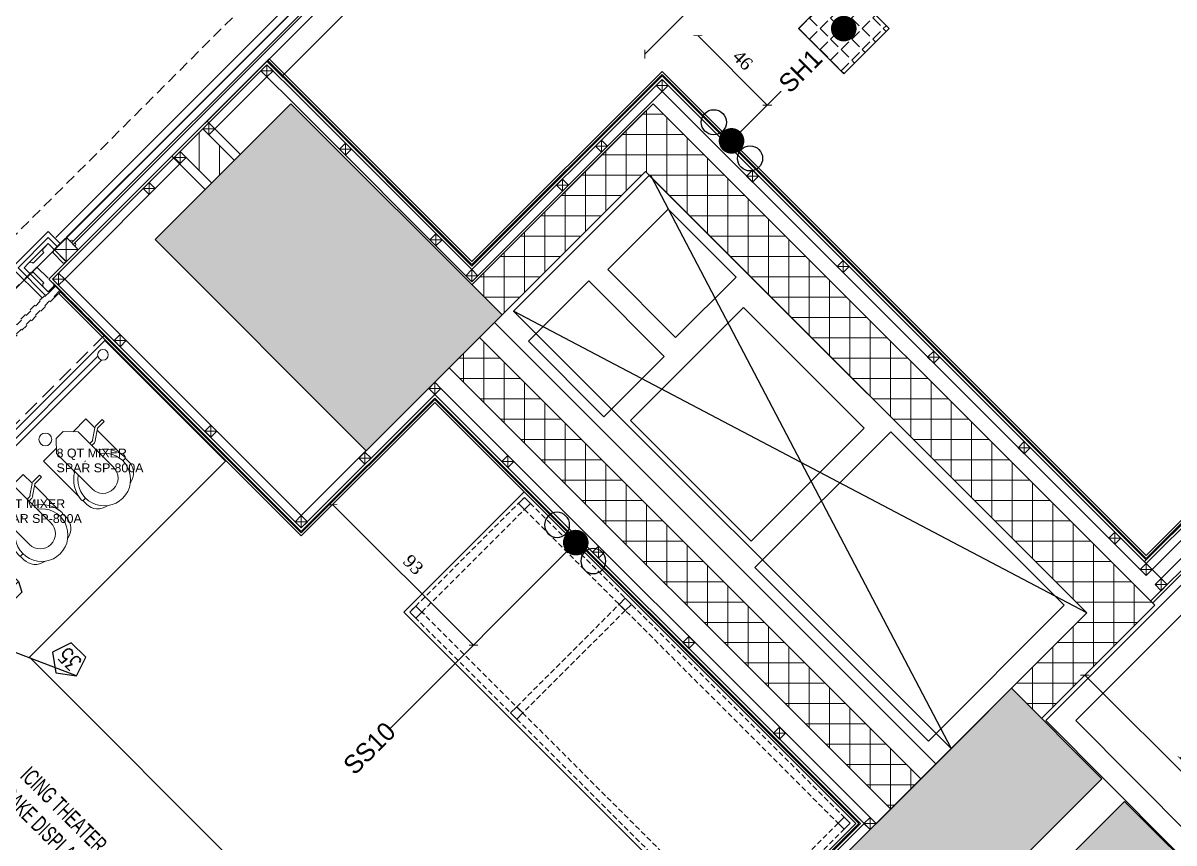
# Model space of a CAD drawing. Header units: millimetres. Extents: x 4459 to 18299, y -2909 to 3305.
# Drawn here: x 15307 to 15847, y 1847 to 2232 of the extents above; entities that cross this region are included whole.
import ezdxf
from ezdxf.xclip import XClip

# ---------------------------------------------------------------- set-up
doc = ezdxf.new("R2010")
doc.units = ezdxf.units.MM
doc.header["$LTSCALE"] = 5
doc.header["$XCLIPFRAME"] = 0
for name, pattern in [('CENTER2', [1.125, 0.75, -0.125, 0.125, -0.125]), ('Dash', [0.25, 0.125, -0.125]), ('DASHDOT', [25.4, 12.7, -6.35, 0, -6.35]), ('DASHED', [0.75, 0.5, -0.25])]:
    doc.linetypes.add(name, pattern=pattern)
doc.layers.get('Defpoints').update_dxf_attribs({"lineweight": 9})
for name, color, linetype in [('002 Çizgi', 7, 'Continuous'), ('2DSAFT', 7, 'Continuous'), ('I-Eqpm-Move-N', 2, 'Continuous'), ('I-Eqpm-Symb-N', 11, 'Continuous'), ('I-Powr-Wall-N', 2, 'Continuous'), ('I-Wall-Full-N', 5, 'Continuous'), ('I-Wall-wainscotting', 1, 'CENTER2'), ('LP-DIMENSION_INT_100', 51, 'Continuous'), ('S2000-019 Su Tes İşaretler', 5, 'Continuous'), ('SIH', 4, 'Continuous'), ('Sktürk-002 Çizgi', 7, 'Continuous'), ('SU', 152, 'Continuous'), ('wall', 4, 'Continuous')]:
    doc.layers.add(name, color=color, linetype=linetype)
for name, color, linetype, lineweight in [('141125_RT1$0$LP-AREA_POLYLINE', 7, 'Continuous', 5), ('141125_RT1$0$LP-CONCRETE', 4, 'Continuous', 15), ('141125_RT1$0$LP-CONCRETE_HATCH', 251, 'Continuous', 9), ('141125_RT1$0$LP-SHAFT', 7, 'Continuous', 9), ('141125_RT1$0$LP-WALL', 3, 'Continuous', 15), ('2DSOUTH-DUVAR', 3, 'Continuous', 0), ('2DTARAMA-DUVAR', 250, 'Continuous', 0), ('AIT - Equipment Number', 3, 'Continuous', 5), ('LP-AREA_POLYLINE', 7, 'Continuous', 5), ('LP-SHAFT', 7, 'Continuous', 9), ('LP-WALL', 3, 'Continuous', 15), ('no3_ahsap gorunus arka ince', 53, 'Continuous', 5), ('no3_ahsap kesit on', 40, 'Continuous', 20), ('no3_ahşap gorunus on kalın', 34, 'Continuous', 20), ('no3_alçıpan kesit', 210, 'Continuous', 20), ('no3_cam gorunus on', 142, 'Continuous', 18), ('no3_cam kesit arka', 141, 'Continuous', 9), ('no3_demir', 193, 'Continuous', 18), ('no3_duvar kaplama', 8, 'Continuous', 9), ('no3_duvar ytong', 101, 'Continuous', 20), ('no3_kutu profil gorunus', 8, 'Continuous', 18), ('no3_kutuprofil kesit', 74, 'Continuous', 18), ('no3_mermer gorunus on', 31, 'Continuous', 15), ('no3_paslanmaz gorunus on', 163, 'Continuous', 18), ('no3_seramik ön', 123, 'Continuous', 18), ('no3_yazı tefriş', 152, 'Continuous', 15), ('no3_ölçü tefriş', 252, 'Continuous', 0), ('Q-SPCQ', 91, 'Continuous', 9)]:
    doc.layers.add(name, color=color, linetype=linetype, lineweight=lineweight)
doc.styles.add('2.5MM', font='simplex.shx', dxfattribs={"width": 0.75, "height": 2.5})
doc.styles.add('ROMANSTW', font='georgia.ttf')
doc.styles.add('Simplex', font='SIMPLEX.shx', dxfattribs={"width": 0.8, "height": 2.5})
doc.styles.get("Standard").update_dxf_attribs({"font": 'arial.ttf'})
doc.styles.add('TAKSİM', font='GOTHIC.TTF', dxfattribs={"height": 20})
doc.dimstyles.new('M2', dxfattribs={"dimtxt": 6, "dimasz": 3, "dimexe": 1, "dimexo": 4, "dimgap": 3, "dimtad": 1, "dimdec": 0, "dimzin": 12, "dimdsep": 46, "dimtxsty": 'ROMANSTW', "dimblk": 'ARCHTICK', "dimcen": 0.09, "dimse1": 1, "dimse2": 1, "dimclrd": 251, "dimclre": 251, "dimclrt": 1, "dimadec": 0, "dimazin": 0, "dimtfac": 1, "dimtdec": 0, "dimtix": 1, "dimtmove": 0, "dimatfit": 3, "dimldrblk": 'ARCHTICK', "dimfxl": 1, "dimtolj": 1, "dimtzin": 0, "dimarcsym": 0})

# ---------------------------------------------------------------- blocks, each defined once
blk = doc.blocks.new('mgdlkgm')
at = {"layer": '141125_RT1$0$LP-CONCRETE_HATCH'}
for points in [[(61907.69, -7087.47), (62006.68, -7186.47), (61943.04, -7250.11), (61844.05, -7151.11)], [(62118.05, -7488.76), (62245.33, -7361.48), (62287.76, -7403.9), (62160.48, -7531.18)], [(62171.08, -7541.79), (62298.36, -7414.51), (62340.79, -7456.94), (62213.51, -7584.22)]]:
    blk.add_hatch(color=256, dxfattribs=at).paths.add_polyline_path(points)
at = {"layer": '141125_RT1$0$LP-CONCRETE', "elevation": 0}
blk.add_lwpolyline([(61907.69, -7087.47), (62006.68, -7186.47), (61943.04, -7250.11), (61844.05, -7151.11), (61907.69, -7087.47)], dxfattribs=at)
blk.add_lwpolyline([(62118.05, -7488.76), (62245.33, -7361.48), (62287.76, -7403.9), (62160.48, -7531.18)], close=True, dxfattribs=at)
at = {"layer": '141125_RT1$0$LP-CONCRETE'}
blk.add_lwpolyline([(62171.08, -7541.79), (62298.36, -7414.51), (62340.79, -7456.94), (62213.51, -7584.22)], close=True, dxfattribs=at)
blk = doc.blocks.new('A$C25195F0E')
at = {"layer": 'LP-AREA_POLYLINE', "elevation": 0}
blk.add_lwpolyline([(1241.29, 1481.77), (1740.61, 982.45), (1740.61, -260.52, 0.060132), (1740.61, -260.52), (1740.61, -260.52), (1740.61, -260.52), (1740.61, -260.52), (1740.61, -260.52), (1740.61, -260.52), (1740.61, -260.52), (1740.61, -260.52), (1740.61, -260.52, 0.142516), (363.91, -881.77), (-329.17, -187.72), (-378.67, -138.22)], format="xyb", close=True, dxfattribs=at)
blk = doc.blocks.new('plan3')
at = {"layer": '2DTARAMA-DUVAR', "ltscale": 0.01}
h = blk.add_hatch(dxfattribs=at)
h.set_pattern_fill('ANSI37', color=253, scale=3, angle=45)
h.set_pattern_definition([(90, (18009.3265, -2954.736), (-9.525, 2e-15), []), (180, (18009.3265, -2954.736), (-2e-15, -9.525), [])])
h.paths.add_polyline_path([(26423.62, -6491.82), (26437.76, -6505.96), (26490.79, -6452.93), (26255.68, -6217.82), (26170.83, -6302.67), (26184.97, -6316.81), (26252.15, -6249.64), (26458.97, -6456.47)])
h.paths.add_polyline_path([(26381.37, -6534.42), (26174.54, -6327.59), (26160.22, -6341.56), (26367.05, -6548.39)])
at = {"layer": '2DTARAMA-DUVAR'}
h = blk.add_hatch(dxfattribs=at)
h.set_pattern_fill('ANSI31', color=253, scale=3, angle=45)
h.set_pattern_definition([(90, (18009.3265, -2954.736), (-9.525, 2e-15), [])])
h.paths.add_polyline_path([(26059.46, -6244.34), (26044.73, -6229.61), (26034.12, -6240.21), (26048.85, -6254.94)])
at = {"color": 252, "linetype": 'DASHED', "ltscale": 3, "elevation": 0}
blk.add_lwpolyline([(25998.76, -6326.16), (25515.86, -6809.06), (25484.07, -6777.26), (25962.13, -6299.18), (25966.96, -6294.36), (25995.25, -6322.64)], dxfattribs=at)
at = {"color": 252, "linetype": 'Dash', "ltscale": 5, "elevation": 0}
for points in [[(25495.71, -6783.25), (25495.36, -6782.89), (25972.6, -6305.66), (25972.95, -6306.01)], [(25498.19, -6785.72), (25497.84, -6785.36), (25975.08, -6308.13), (25975.43, -6308.48)]]:
    blk.add_lwpolyline(points, close=True, dxfattribs=at)
at = {"layer": '141125_RT1$0$LP-AREA_POLYLINE', "elevation": 0}
blk.add_lwpolyline([(26367.05, -6548.39), (26160.22, -6341.56), (26252.15, -6249.64), (26458.97, -6456.47)], close=True, dxfattribs=at)
at = {"layer": '141125_RT1$0$LP-SHAFT', "elevation": 0}
for points in [[(26252.15, -6249.64), (26181.43, -6320.35), (26388.26, -6527.18), (26458.97, -6456.47)], [(26252.15, -6249.64), (26181.43, -6320.35), (26388.26, -6527.18), (26458.97, -6456.47)], [(26234.47, -6295.6), (26266.29, -6327.42), (26294.57, -6299.14), (26262.75, -6267.32)], [(26234.47, -6295.6), (26266.29, -6327.42), (26294.57, -6299.14), (26262.75, -6267.32)], [(26197.34, -6329.19), (26232.7, -6364.54), (26260.98, -6336.26), (26225.63, -6300.9)], [(26197.34, -6329.19), (26232.7, -6364.54), (26260.98, -6336.26), (26225.63, -6300.9)], [(26245.07, -6366.31), (26301.64, -6422.88), (26354.68, -6369.85), (26298.11, -6313.28)], [(26245.07, -6366.31), (26301.64, -6422.88), (26354.68, -6369.85), (26298.11, -6313.28)], [(26303.41, -6435.25), (26384.73, -6516.57), (26448.37, -6452.93), (26367.05, -6371.61)], [(26303.41, -6435.25), (26384.73, -6516.57), (26448.37, -6452.93), (26367.05, -6371.61)]]:
    blk.add_lwpolyline(points, close=True, dxfattribs=at)
at = {"layer": '141125_RT1$0$LP-SHAFT'}
blk.add_lwpolyline([(26252.15, -6249.64), (26181.43, -6320.35), (26388.26, -6527.18), (26458.97, -6456.47)], close=True, dxfattribs=at)
blk.add_lwpolyline([(26252.15, -6249.64), (26181.43, -6320.35), (26388.26, -6527.18), (26458.97, -6456.47)], close=True, dxfattribs=at)
at = {"layer": '141125_RT1$0$LP-WALL'}
for p, q in [((26170.83, -6302.67), (26255.68, -6217.82)), ((26255.68, -6217.82), (26490.79, -6452.93)), ((26170.83, -6302.67), (26252.15, -6221.35)), ((26184.97, -6316.81), (26252.15, -6249.64)), ((26184.97, -6316.81), (26252.15, -6249.64)), ((26252.15, -6249.64), (26458.97, -6456.47)), ((26252.15, -6249.64), (26458.97, -6456.47)), ((26160.22, -6341.56), (26367.05, -6548.39)), ((26160.22, -6341.56), (26367.05, -6548.39)), ((26490.79, -6452.93), (26437.76, -6505.96)), ((26458.97, -6456.47), (26423.62, -6491.82)), ((26458.97, -6456.47), (26423.62, -6491.82)), ((26487.26, -6456.47), (26437.76, -6505.96)), ((26352.91, -6562.53), (26367.05, -6548.39))]:
    blk.add_line(p, q, dxfattribs=at)
at = {"layer": '141125_RT1$0$LP-WALL', "elevation": 0}
for points in [[(26174.36, -6327.42), (26381.19, -6534.25)], [(26160.22, -6341.56), (26367.05, -6548.39)]]:
    blk.add_lwpolyline(points, dxfattribs=at)
at = {"layer": '2DSAFT'}
blk.add_lwpolyline([(26395.33, -6520.11), (26458.97, -6456.47), (26253.91, -6251.41), (26190.27, -6315.05)], close=True, dxfattribs=at)
for points in [[(26254.5, -6251.32), (26395.33, -6520.11)], [(26458.97, -6456.47), (26190.27, -6315.05)]]:
    blk.add_lwpolyline(points, dxfattribs=at)
at = {"layer": '2DSOUTH-DUVAR'}
for p, q in [((26170.83, -6302.67), (26252.15, -6221.35)), ((26044.73, -6229.61), (26059.46, -6244.34)), ((26048.85, -6254.94), (26034.12, -6240.21)), ((26184.97, -6316.81), (26252.15, -6249.64)), ((26252.15, -6249.64), (26458.97, -6456.47)), ((26160.22, -6341.56), (26367.05, -6548.39)), ((26458.97, -6456.47), (26423.62, -6491.82)), ((26487.26, -6456.47), (26437.76, -6505.96))]:
    blk.add_line(p, q, dxfattribs=at)
at = {"layer": 'I-Wall-Full-N', "color": 1, "ltscale": 10}
blk.add_line((25963.06, -6296.82), (25970.14, -6303.89), dxfattribs=at)
at = {"layer": 'I-Wall-wainscotting', "color": 1, "ltscale": 10}
for p, q in [((25962, -6293.64), (25972.26, -6283.39)), ((25974.38, -6285.51), (25980.76, -6291.89))]:
    blk.add_line(p, q, dxfattribs=at)
for points in [[(25977.93, -6283.4), (25972.26, -6277.73), (25955.29, -6294.7), (25969.44, -6308.85)], [(25970.74, -6307.33), (25958.11, -6294.7), (25972.26, -6280.56), (25976.51, -6284.82)], [(25970.83, -6307.41), (25970.69, -6307.28)]]:
    blk.add_lwpolyline(points, dxfattribs=at)
at = {"layer": 'LP-AREA_POLYLINE', "elevation": 0}
blk.add_lwpolyline([(26367.05, -6548.39), (26160.22, -6341.56), (26252.15, -6249.64), (26458.97, -6456.47)], close=True, dxfattribs=at)
blk.add_lwpolyline([(26367.05, -6548.39), (26160.22, -6341.56), (26252.15, -6249.64), (26458.97, -6456.47)], close=True, dxfattribs=at)
at = {"layer": 'LP-SHAFT', "elevation": 0}
for points in [[(26252.15, -6249.64), (26181.43, -6320.35), (26388.26, -6527.18), (26458.97, -6456.47)], [(26252.15, -6249.64), (26181.43, -6320.35), (26388.26, -6527.18), (26458.97, -6456.47)], [(26234.47, -6295.6), (26266.29, -6327.42), (26294.57, -6299.14), (26262.75, -6267.32)], [(26234.47, -6295.6), (26266.29, -6327.42), (26294.57, -6299.14), (26262.75, -6267.32)], [(26197.34, -6329.19), (26232.7, -6364.54), (26260.98, -6336.26), (26225.63, -6300.9)], [(26197.34, -6329.19), (26232.7, -6364.54), (26260.98, -6336.26), (26225.63, -6300.9)], [(26245.07, -6366.31), (26301.64, -6422.88), (26354.68, -6369.85), (26298.11, -6313.28)], [(26245.07, -6366.31), (26301.64, -6422.88), (26354.68, -6369.85), (26298.11, -6313.28)], [(26303.41, -6435.25), (26384.73, -6516.57), (26448.37, -6452.93), (26367.05, -6371.61)], [(26303.41, -6435.25), (26384.73, -6516.57), (26448.37, -6452.93), (26367.05, -6371.61)]]:
    blk.add_lwpolyline(points, close=True, dxfattribs=at)
at = {"layer": 'LP-SHAFT'}
blk.add_lwpolyline([(26252.15, -6249.64), (26181.43, -6320.35), (26388.26, -6527.18), (26458.97, -6456.47)], close=True, dxfattribs=at)
blk.add_lwpolyline([(26252.15, -6249.64), (26181.43, -6320.35), (26388.26, -6527.18), (26458.97, -6456.47)], close=True, dxfattribs=at)
at = {"layer": 'LP-WALL'}
for p, q in [((26170.83, -6302.67), (26252.15, -6221.35)), ((26170.83, -6302.67), (26252.15, -6221.35)), ((26184.97, -6316.81), (26252.15, -6249.64)), ((26184.97, -6316.81), (26252.15, -6249.64)), ((26252.15, -6249.64), (26458.97, -6456.47)), ((26252.15, -6249.64), (26458.97, -6456.47)), ((26160.22, -6341.56), (26367.05, -6548.39)), ((26160.22, -6341.56), (26367.05, -6548.39)), ((26458.97, -6456.47), (26423.62, -6491.82)), ((26458.97, -6456.47), (26423.62, -6491.82)), ((26487.26, -6456.47), (26437.76, -6505.96)), ((26487.26, -6456.47), (26437.76, -6505.96)), ((26352.91, -6562.53), (26367.05, -6548.39))]:
    blk.add_line(p, q, dxfattribs=at)
at = {"layer": 'no3_ahsap gorunus arka ince', "linetype": 'DASHED', "ltscale": 2, "elevation": 0}
blk.add_lwpolyline([(25142.92, -7093.21), (26762.99, -5473.13), (27270.16, -5980.3)], dxfattribs=at)
at = {"layer": 'no3_ahsap kesit on'}
blk.add_line((25986.05, -6286.57), (25980.75, -6291.88), dxfattribs=at)
for points in [[(25980.5, -6292.14, 0.217756), (25979.33, -6292.58), (25974.38, -6287.63, 0.414214), (25974.38, -6285.51), (25972.26, -6283.39), (25970.14, -6285.51, 0.414214), (25970.14, -6287.63), (25967.66, -6290.11)], [(25980.5, -6292.14, 0.217752), (25979.33, -6292.58), (25974.38, -6287.63, 0.414214), (25974.38, -6285.51), (25972.26, -6283.39), (25970.14, -6285.51, 0.414214), (25970.14, -6287.63), (25967.66, -6290.11)], [(25972.26, -6306.02), (25972.26, -6306.02), (25970.14, -6303.89, -0.414214), (25970.14, -6301.77), (25965.19, -6296.82, -0.414214), (25963.06, -6296.82), (25960.94, -6294.7), (25963.06, -6292.58, -0.414214), (25965.19, -6292.58), (25967.66, -6290.11)], [(25972.26, -6306.02), (25972.26, -6306.02), (25970.14, -6303.89, -0.414214), (25970.14, -6301.77), (25965.19, -6296.82, -0.414214), (25963.06, -6296.82), (25960.94, -6294.7), (25963.06, -6292.58, -0.414214), (25965.19, -6292.58), (25967.66, -6290.11)], [(25974.38, -6301.77, -0.414214), (25974.38, -6303.89), (25972.26, -6306.02), (25970.14, -6303.89, -0.414214), (25970.14, -6301.77), (25965.19, -6296.82, -0.414214), (25963.06, -6296.82), (25960.94, -6294.7), (25963.06, -6292.58, -0.414214), (25965.19, -6292.58), (25967.66, -6290.11)]]:
    blk.add_lwpolyline(points, format="xyb", dxfattribs=at)
for points in [[(25980.4, -6280.92), (25975.09, -6286.22), (25980.75, -6291.88), (25980.75, -6281.27)], [(25980.4, -6280.92), (25975.09, -6286.22), (25985.7, -6286.22)], [(25981.1, -6280.92), (25980.75, -6281.27), (25980.4, -6280.92)], [(25986.05, -6285.86), (25981.1, -6280.92)], [(25986.05, -6285.86), (25985.69, -6286.22), (25986.05, -6286.57)]]:
    blk.add_lwpolyline(points, dxfattribs=at)
for centre, start, end in [((25983.23, -6283.04), 45, 135), ((25983.93, -6283.75), 315, 45)]:
    blk.add_arc(centre, 1.27, start, end, dxfattribs=at)
at = {"layer": 'no3_ahşap gorunus on kalın'}
blk.add_line((25986.39, -6286.21, 0), (26187.64, -6084.95), dxfattribs=at)
at = {"layer": 'no3_ahşap gorunus on kalın', "elevation": 0}
for points in [[(25975.8, -6280.57), (26752.08, -5504.36)], [(26051.6, -6209.7), (26111.13, -6150.15)], [(25980.75, -6280.57), (26040.28, -6221.01)]]:
    blk.add_lwpolyline(points, dxfattribs=at)
at = {"layer": 'no3_alçıpan kesit'}
for p, q in [((26074.78, -6199.56), (25974.32, -6300.02)), ((26074.78, -6197.86), (26090.36, -6213.43)), ((26089.51, -6214.28), (26074.78, -6199.56)), ((26170.83, -6293.9), (26259.92, -6204.81)), ((26259.92, -6206.5), (26170.83, -6295.6)), ((26259.92, -6204.81), (26486.76, -6431.65)), ((26486.76, -6433.34), (26259.92, -6206.5)), ((26170.83, -6295.6), (26089.51, -6214.28)), ((26090.36, -6213.43), (26170.83, -6293.9)), ((26667.94, -6250.48), (26485.91, -6432.5)), ((26667.94, -6252.17), (26486.76, -6433.34)), ((26488.88, -6451.02), (26677.84, -6262.07)), ((26489.73, -6451.87), (26679.53, -6262.07)), ((25974.32, -6300.02), (26090.87, -6416.57)), ((26090.87, -6416.57), (26153.37, -6354.07)), ((26153.37, -6354.07), (26354.55, -6555.24)), ((26354.55, -6555.24), (26290.68, -6619.1))]:
    blk.add_line(p, q, dxfattribs=at)
blk.add_lwpolyline([(26074.78, -6197.86), (25972.62, -6300.02), (26090.87, -6418.27), (26153.37, -6355.76), (26352.85, -6555.24), (26288.99, -6619.1), (26391.8, -6721.92), (26505.78, -6607.93), (26767.75, -6869.89)], dxfattribs=at)
at = {"layer": 'no3_cam kesit arka'}
for p, q in [((26184.46, -6081.77, 0), (25983.21, -6283.03)), ((26185.17, -6082.47, 0), (25983.92, -6283.74))]:
    blk.add_line(p, q, dxfattribs=at)
at = {"layer": 'no3_duvar kaplama'}
blk.add_lwpolyline([(26081.85, -6204.93), (26606.95, -5679.83)], dxfattribs=at)
at = {"layer": 'no3_kutu profil gorunus'}
for points in [[(26483.93, -6436.17), (26259.92, -6212.16), (26170.83, -6301.26), (26086.68, -6217.11), (26074.77, -6205.2)], [(26533.43, -6400.82), (26529.19, -6396.58), (26489.59, -6436.17), (26493.83, -6440.42), (26533.43, -6400.82)]]:
    blk.add_lwpolyline(points, dxfattribs=at)
at = {"layer": 'no3_kutuprofil kesit'}
for points in [[(26071.95, -6202.38), (26074.78, -6205.21), (26077.61, -6202.38), (26074.78, -6199.56), (26071.95, -6202.38), (26077.61, -6202.38), (26074.78, -6205.21), (26074.78, -6199.56)], [(26259.92, -6206.5), (26257.1, -6209.33), (26259.92, -6212.16), (26262.75, -6209.33), (26259.92, -6206.5), (26259.92, -6212.16), (26257.1, -6209.33), (26262.75, -6209.33)], [(26231.54, -6234.89), (26228.71, -6237.71), (26231.54, -6240.54), (26234.37, -6237.71), (26231.54, -6234.89), (26231.54, -6240.54), (26228.71, -6237.71), (26234.37, -6237.71)], [(26111.54, -6236.31), (26108.71, -6239.14), (26111.54, -6241.97), (26114.37, -6239.14), (26111.54, -6236.31), (26111.54, -6241.97), (26108.71, -6239.14), (26114.37, -6239.14)], [(26302.35, -6248.93), (26299.52, -6251.76), (26302.35, -6254.59), (26305.18, -6251.76), (26302.35, -6248.93), (26302.35, -6254.59), (26299.52, -6251.76), (26305.18, -6251.76)], [(26016.75, -6257.59), (26019.58, -6260.42), (26022.4, -6257.59), (26019.58, -6254.76), (26016.75, -6257.59), (26022.4, -6257.59), (26019.58, -6260.42), (26019.58, -6254.76)], [(26213.25, -6253.17), (26210.43, -6256), (26213.25, -6258.83), (26216.08, -6256), (26213.25, -6253.17), (26213.25, -6258.83), (26210.43, -6256), (26216.08, -6256)], [(26153.97, -6278.74), (26151.14, -6281.57), (26153.97, -6284.4), (26156.8, -6281.57), (26153.97, -6278.74), (26153.97, -6284.4), (26151.14, -6281.57), (26156.8, -6281.57)], [(26344.78, -6291.36), (26341.95, -6294.19), (26344.78, -6297.01), (26347.6, -6294.19), (26344.78, -6291.36), (26344.78, -6297.01), (26341.95, -6294.19), (26347.6, -6294.19)], [(25974.32, -6300.02), (25977.15, -6302.85), (25979.98, -6300.02), (25977.15, -6297.19), (25974.32, -6300.02), (25979.98, -6300.02), (25977.15, -6302.85), (25977.15, -6297.19)], [(26170.83, -6295.6), (26168, -6298.43), (26170.83, -6301.26), (26173.66, -6298.43), (26170.83, -6295.6), (26170.83, -6301.26), (26168, -6298.43), (26173.66, -6298.43)], [(26003.18, -6328.87), (26006.01, -6331.7), (26008.83, -6328.87), (26006.01, -6326.04), (26003.18, -6328.87), (26008.83, -6328.87), (26006.01, -6331.7), (26006.01, -6326.04)], [(26387.2, -6333.78), (26384.37, -6336.61), (26387.2, -6339.44), (26390.03, -6336.61), (26387.2, -6333.78), (26387.2, -6339.44), (26384.37, -6336.61), (26390.03, -6336.61)], [(26150.55, -6351.23), (26153.38, -6354.06), (26156.21, -6351.23), (26153.38, -6348.4), (26150.55, -6351.23), (26156.21, -6351.23), (26153.38, -6354.06), (26153.38, -6348.4)], [(26045.6, -6371.3), (26048.43, -6374.13), (26051.26, -6371.3), (26048.43, -6368.47), (26045.6, -6371.3), (26051.26, -6371.3), (26048.43, -6374.13), (26048.43, -6368.47)], [(26429.63, -6376.21), (26426.8, -6379.04), (26429.63, -6381.87), (26432.46, -6379.04), (26429.63, -6376.21), (26429.63, -6381.87), (26426.8, -6379.04), (26432.46, -6379.04)], [(26117.87, -6383.9), (26120.7, -6386.72), (26123.53, -6383.9), (26120.7, -6381.07), (26117.87, -6383.9), (26123.53, -6383.9), (26120.7, -6386.72), (26120.7, -6381.07)], [(26184.84, -6385.53), (26187.67, -6388.36), (26190.5, -6385.53), (26187.67, -6382.7), (26184.84, -6385.53), (26190.5, -6385.53), (26187.67, -6388.36), (26187.67, -6382.7)], [(26088.03, -6413.72), (26090.86, -6416.55), (26093.69, -6413.72), (26090.86, -6410.9), (26088.03, -6413.72), (26093.69, -6413.72), (26090.86, -6416.55), (26090.86, -6410.9)], [(26472.06, -6418.64), (26469.23, -6421.47), (26472.06, -6424.29), (26474.88, -6421.47), (26472.06, -6418.64), (26472.06, -6424.29), (26469.23, -6421.47), (26474.88, -6421.47)], [(26227.27, -6427.96), (26230.09, -6430.79), (26232.92, -6427.96), (26230.09, -6425.13), (26227.27, -6427.96), (26232.92, -6427.96), (26230.09, -6430.79), (26230.09, -6425.13)], [(26486.76, -6433.34), (26483.93, -6436.17), (26486.76, -6439), (26489.59, -6436.17), (26486.76, -6433.34), (26486.76, -6439), (26483.93, -6436.17), (26489.59, -6436.17)], [(26493.83, -6440.42), (26491.01, -6443.24), (26493.83, -6446.07), (26496.66, -6443.24), (26493.83, -6440.42), (26493.83, -6446.07), (26491.01, -6443.24), (26496.66, -6443.24)], [(26269.69, -6470.38), (26272.52, -6473.21), (26275.35, -6470.38), (26272.52, -6467.56), (26269.69, -6470.38), (26275.35, -6470.38), (26272.52, -6473.21), (26272.52, -6467.56)], [(26312.12, -6512.81), (26314.95, -6515.64), (26317.77, -6512.81), (26314.95, -6509.98), (26312.12, -6512.81), (26317.77, -6512.81), (26314.95, -6515.64), (26314.95, -6509.98)], [(26354.54, -6555.24), (26357.37, -6558.07), (26360.2, -6555.24), (26357.37, -6552.41), (26354.54, -6555.24), (26360.2, -6555.24), (26357.37, -6558.07), (26357.37, -6552.41)]]:
    blk.add_lwpolyline(points, dxfattribs=at)
at = {"layer": 'no3_kutuprofil kesit', "elevation": 0}
for points in [[(26044.73, -6229.61), (26047.56, -6232.44), (26050.39, -6229.61), (26047.56, -6226.78), (26044.73, -6229.61), (26050.39, -6229.61), (26047.56, -6232.44), (26047.56, -6226.78)], [(26031.3, -6243.04), (26034.12, -6245.87), (26036.95, -6243.04), (26034.12, -6240.21), (26031.3, -6243.04), (26036.95, -6243.04), (26034.12, -6245.87), (26034.12, -6240.21)]]:
    blk.add_lwpolyline(points, dxfattribs=at)
blk.add_lwpolyline([(25975.43, -6308.48), (25978.26, -6305.65), (25975.43, -6302.82), (25972.6, -6305.66), (25972.95, -6306.01), (25975.64, -6303.32), (25977.76, -6305.44), (25975.08, -6308.13)], close=True, dxfattribs=at)
at = {"layer": 'no3_paslanmaz gorunus on', "lineweight": 9}
blk.add_lwpolyline([(26616.06, -6684.25), (26818.25, -6482.05), (26641.45, -6305.25), (26439.74, -6506.95), (26616.06, -6684.25)], dxfattribs=at)
blk.add_lwpolyline([(26616.07, -6670.11), (26804.07, -6482.08), (26641.48, -6319.35), (26453.88, -6506.95)], close=True, dxfattribs=at)
at = {"layer": 'no3_seramik ön'}
for p, q in [((26074.78, -6197.86), (26075.84, -6196.8)), ((26667.94, -6248.35), (26486.76, -6429.53)), ((26667.94, -6249.77), (26486.76, -6430.94))]:
    blk.add_line(p, q, dxfattribs=at)
for points in [[(26486.76, -6429.53), (26259.92, -6202.69), (26170.83, -6291.78), (26091.42, -6212.37), (26075.84, -6196.8)], [(26486.76, -6430.94), (26259.92, -6204.1), (26170.83, -6293.2), (26090.71, -6213.08), (26075.14, -6197.5)], [(26766.69, -6870.96), (26505.78, -6610.05), (26391.8, -6724.04), (26286.86, -6619.1), (26350.73, -6555.24), (26153.37, -6357.88), (26090.87, -6420.39), (25977.2, -6306.71)], [(26767.4, -6870.25), (26505.78, -6608.64), (26391.8, -6722.62), (26288.28, -6619.1), (26352.14, -6555.24), (26153.37, -6356.47), (26090.87, -6418.97), (25977.91, -6306.01)]]:
    blk.add_lwpolyline(points, dxfattribs=at)
at = {"layer": 'no3_ölçü tefriş'}
for p, q in [((26074.78, -6205.21), (26050.38, -6229.61)), ((26034.12, -6245.87), (25979.98, -6300.02)), ((25979.98, -6300.02), (26090.86, -6410.9)), ((26090.86, -6410.9), (26121.32, -6380.44))]:
    blk.add_line(p, q, dxfattribs=at)
for points in [[(26046.7, -6225.93), (26062.23, -6241.46)], [(26156.21, -6351.23), (26357.38, -6552.4)]]:
    blk.add_lwpolyline(points, dxfattribs=at)
at = {"layer": 'no3_ölçü tefriş', "elevation": 0}
blk.add_lwpolyline([(26045.8, -6258), (26030.22, -6242.42)], dxfattribs=at)
at = {"layer": 'LP-DIMENSION_INT_100', "color": 0}
ref = blk.add_blockref('mgdlkgm', (-35821.71, 869.66), dxfattribs=at)
XClip(ref).set_block_clipping_path([(60824.4977743, -8839.7825836436), (63440.4846377529, -6283.5459224874)])
at = {"layer": 'no3_ahşap gorunus on kalın'}
ref = blk.add_blockref('A$C25195F0E', (25527.36, -6974.42), dxfattribs=at)
XClip(ref).set_block_clipping_path([(-524.5749777342, -995.7045508397), (2091.4118857187, 1560.5321103166)])
blk = doc.blocks.new('QF_Globe_SP8$2016 - SP08-2938521-ELECTRICAL CONNECTION PLAN')
at = {"layer": 'Q-SPCQ'}
for p, q in [((-2.81, -2), (-0.94, 0)), ((0.94, 0), (-0.94, 0)), ((2.82, -2), (0.94, 0)), ((-5.53, -1.31), (-2.17, -1.31)), ((-5.53, -1.31), (-5.53, -10.6)), ((-2.81, -11.25), (-2.81, -2)), ((5.53, -1.31), (2.17, -1.31)), ((2.82, -2), (2.82, -11.25)), ((5.53, -3.63), (5.53, -1.31)), ((5.53, -3.64), (3.64, -4.96)), ((5.75, -4.09), (3.93, -5.36)), ((5.53, -10.6), (5.53, -4.24)), ((7.56, -3.55), (5.82, -3.55)), ((7.56, -4.05), (5.89, -4.05)), ((7.56, -3.55), (7.56, -4.05)), ((2.82, -5.05), (3.36, -5.05)), ((2.82, -5.55), (3.36, -5.55)), ((-5.53, -11.57), (-5.53, -12.5)), ((-5.37, -11.62), (-5.06, -11.62)), ((5.37, -11.62), (5.06, -11.62)), ((5.53, -12.5), (5.53, -11.57))]:
    blk.add_line(p, q, dxfattribs=at)
for centre, radius, start, end in [((5.82, -4.05), 0.5, 90, 125), ((5.89, -4.3), 0.25, 90, 125), ((3.36, -4.55), 0.5, 270, 305), ((3.36, -4.55), 1, 270, 305), ((0, -11.62), 5.63, 120, 177.3341), ((0, -11.62), 4.87, 125.2344, 270), ((0, -11.62), 4.87, 90, 92.8596), ((0, -11.62), 4.87, 270, 54.716), ((0, -11.62), 5.62, 2.6659, 59.9595), ((-5.37, -11.37), 0.25, 177.3341, 270), ((-2.53, -12.5), 3, 180, 260.8724), ((-5.06, -11.37), 0.25, 270, 316.7044), ((0, -11.25), 2.81, 180, 360), ((2.53, -12.5), 3, 279.1276, 360), ((5.06, -11.37), 0.25, 223.2956, 270), ((5.37, -11.37), 0.25, 270, 2.6659)]:
    blk.add_arc(centre, radius, start, end, dxfattribs=at)
blk = doc.blocks.new('power-220v-single')
at = {"layer": 'I-Powr-Wall-N'}
for p, q in [((-19, 33), (-19, -99.6)), ((0, 38.1), (0, -99.6)), ((19, 33), (19, -99.6))]:
    blk.add_line(p, q, dxfattribs=at)
blk.add_circle((0, 0), 38.1, dxfattribs=at)
blk = doc.blocks.new('#35 - INDUCTION BURNER SINGLE - PLAN VIEW')
at = {"layer": 'I-Eqpm-Move-N', "color": 1}
for p, q in [((-14356.5, -504), (-14356.5, -906.8)), ((-14356.5, -504), (-14005.5, -504)), ((-14005.5, -504), (-14005.5, -906.8)), ((-14356.5, -906.8), (-14005.5, -906.8)), ((-14356.5, -906.8), (-14331.8, -952)), ((-14005.5, -906.8), (-14030.2, -952)), ((-14331.8, -952), (-14030.2, -952))]:
    blk.add_line(p, q, dxfattribs=at)
at = {"layer": 'I-Eqpm-Move-N', "color": 254}
for p, q in [((-14240.6, -940.7), (-14240.6, -920.5)), ((-14240.6, -920.5), (-14235.6, -920.5)), ((-14240.6, -940.7), (-14235.6, -940.7)), ((-14235.6, -940.7), (-14235.6, -920.5))]:
    blk.add_line(p, q, dxfattribs=at)
blk.add_lwpolyline([(-14192.2, -925.1), (-14143.2, -925.1), (-14143.2, -939.4), (-14192.2, -939.4)], close=True, dxfattribs=at)
at = {"layer": 'I-Eqpm-Move-N', "color": 1}
blk.add_circle((-14177.7, -710.7), 142.8, dxfattribs=at)
at = {"layer": 'I-Eqpm-Move-N', "color": 254}
blk.add_circle((-14238.1, -930.6), 14.2, dxfattribs=at)
at = {"xscale": 1.361548556430449, "yscale": 1.361548556430449, "zscale": 1.361548556430449}
blk.add_blockref('power-220v-single', (-14178.8, -560.2), dxfattribs=at)
blk = doc.blocks.new('*U75')
at = {"layer": 'I-Eqpm-Symb-N'}
blk.add_lwpolyline([(449.7, -301.9), (246.8, 156.4)], dxfattribs=at)
blk.add_lwpolyline([(392.4, -223.1), (449.7, -301.9), (542.4, -271.8), (542.4, -174.3), (449.7, -144.2)], close=True, dxfattribs=at)
at = {"layer": 'I-Eqpm-Move-N'}
blk.add_blockref('#35 - INDUCTION BURNER SINGLE - PLAN VIEW', (14578.6, 1108.5), dxfattribs=at)
at = {"layer": 'I-Eqpm-Symb-N', "insert": (444.1, -224.4), "char_height": 75, "width": 0.675, "attachment_point": 2, "rotation": 90, "style": 'Simplex'}
blk.add_mtext('35', dxfattribs=at)
blk = doc.blocks.new('icing theater')
at = {"layer": 'no3_cam gorunus on', "ltscale": 10}
for p, q in [((17904.96, -9495.22, -0.07), (17904.87, -9388.64, -0.07)), ((17907.45, -9495.25, -0.07), (17907.36, -9388.59, -0.07)), ((17905.05, -9606.17, -0.07), (17904.96, -9499.59, -0.07)), ((17907.55, -9606.2, -0.07), (17907.46, -9499.54, -0.07)), ((17709.19, -9609.8, -0.07), (17805.36, -9609.72, -0.07)), ((17709.22, -9607.29, -0.07), (17805.32, -9607.22, -0.07)), ((17809.66, -9609.72, -0.07), (17904.13, -9609.64, -0.07)), ((17809.69, -9607.22, -0.07), (17904.08, -9607.15, -0.07))]:
    blk.add_line(p, q, dxfattribs=at)
at = {"layer": 'no3_demir', "ltscale": 10}
for centre in [(17906.07, -9386.45, -0.07), (17906.17, -9497.4, -0.07), (17906.28, -9608.35, -0.07), (17707.04, -9608.52, -0.07), (17807.51, -9608.44, -0.07)]:
    blk.add_circle(centre, 2.5, dxfattribs=at)
at = {"layer": 'no3_mermer gorunus on', "elevation": -0.07}
blk.add_lwpolyline([(17911.65, -9382.08), (17831.65, -9382.16), (17831.58, -9532.71), (17701.6, -9532.71), (17701.67, -9612.71), (17911.65, -9612.71)], close=True, dxfattribs=at)
at = {"layer": 'no3_mermer gorunus on'}
blk.add_circle((17754.15, -9599.56, -0.07), 3, dxfattribs=at)
at = {"layer": 'I-Eqpm-Move-N', "color": 6, "xscale": 0.1000002334292723, "yscale": 0.1000002334292723, "zscale": 0.1000002334292723, "rotation": 180.3253334171512}
blk.add_blockref('*U75', (17867.34, -9540.82, -0.07), dxfattribs=at)
at = {"layer": 'Q-SPCQ', "linetype": 'Dash', "xscale": 2.539999999999987, "yscale": 2.539999999999987, "zscale": 2.539999999999987, "rotation": 179.9999999999989}
for p in [(17747.93, -9596.29, -0.07), (17787.11, -9598.63, -0.07)]:
    blk.add_blockref('QF_Globe_SP8$2016 - SP08-2938521-ELECTRICAL CONNECTION PLAN', p, dxfattribs=at)
at = {"layer": 'AIT - Equipment Number', "linetype": 'ByBlock', "ltscale": 1000, "insert": (17866.89, -9496.45), "char_height": 7.7594, "attachment_point": 1, "rotation": 90.0536, "style": '2.5MM'}
blk.add_mtext_dynamic_manual_height_columns('{\\fArial Narrow|b0|i0|c0|p34;ICING THEATER  & \\PCAKE DISPLAY}', width=988.5136, gutter_width=12.5, heights=[0], dxfattribs=at)
at = {"layer": 'no3_yazı tefriş', "attachment_point": 1}
for s, insert, char_height, width, rotation in [('8 QT MIXER\\PSPAR SP-800A', (17753.48, -9592.82, -0.07), 4.1637, 46.5331, 135), ('8 QT MIXER\\PSPAR SP-800A', (17790.71, -9596.47, -0.07), 4.1637, 68.6544, 135), ('induction\\Pburner', (17845.68, -9583.65, -0.07), 6.889, 105.5846, 180)]:
    blk.add_mtext(s, dxfattribs=dict(at, insert=insert, char_height=char_height, width=width, rotation=rotation))
blk = doc.blocks.new('PLAN TEZGAHLAR')
at = {"rotation": 270}
blk.add_blockref('icing theater', (27426.4, 8633.57, 0.07), dxfattribs=at)
blk = doc.blocks.new('A$C7E7D3E18')
at = {"layer": 'SIH', "linetype": 'Continuous', "const_width": 6}
blk.add_lwpolyline([(3, 6, 1), (9, 6, 1)], format="xyb", close=True, dxfattribs=at)
blk = doc.blocks.new('A$C6E87713E')
at = {"layer": 'S2000-019 Su Tes İşaretler'}
for centre in [(5.89, 6.3), (29.89, 6.3)]:
    blk.add_circle(centre, 5.89, dxfattribs=at)
blk.add_blockref('A$C7E7D3E18', (11.95, 0))
blk = doc.blocks.new('_ArchTick')
at = {"color": 0, "linetype": 'ByBlock', "const_width": 0.15}
blk.add_lwpolyline([(-0.5, -0.5), (0.5, 0.5)], dxfattribs=at)
blk = doc.blocks.new('*D251')
at = {"color": 251, "lineweight": -2, "ltscale": 5, "transparency": 16777216}
blk.add_line((15452.5, 2005.79), (15518.44, 1939.97), dxfattribs=at)
at = {"layer": 'Defpoints', "color": 0, "ltscale": 5, "transparency": 16777216}
for p in [(15500.28, 2053.66), (15566.39, 1988.01), (15518.44, 1939.97)]:
    blk.add_point(p, dxfattribs=at)
at = {"color": 251, "lineweight": -2, "ltscale": 5, "transparency": 16777216, "xscale": 3, "yscale": 3, "zscale": 3}
for p, rotation in [((15452.5, 2005.79), 135.0535748549563), ((15518.44, 1939.97), 315.0535748549564)]:
    blk.add_blockref('_ArchTick', p, dxfattribs=dict(at, rotation=rotation))
at = {"color": 1, "ltscale": 5, "true_color": 0xff0000, "transparency": 16777216, "insert": (15490.26, 1977.68), "char_height": 6, "attachment_point": 5, "rotation": 315.0536, "style": 'ROMANSTW'}
blk.add_mtext('\\A1;93', dxfattribs=at)
blk = doc.blocks.new('*D256')
at = {"color": 251, "lineweight": -2, "ltscale": 5, "transparency": 16777216}
blk.add_line((15623.56, 2225.62), (15656.15, 2193.1), dxfattribs=at)
at = {"layer": 'Defpoints', "color": 0, "ltscale": 5, "transparency": 16777216}
for p in [(15606.83, 2208.86), (15656.15, 2193.1), (15651.03, 2187.97)]:
    blk.add_point(p, dxfattribs=at)
at = {"color": 251, "lineweight": -2, "ltscale": 5, "transparency": 16777216, "xscale": 3, "yscale": 3, "zscale": 3}
for p, rotation in [((15623.56, 2225.62), 135.0535748549563), ((15656.15, 2193.1), 315.0535748549564)]:
    blk.add_blockref('_ArchTick', p, dxfattribs=dict(at, rotation=rotation))
at = {"color": 1, "ltscale": 5, "true_color": 0xff0000, "transparency": 16777216, "insert": (15644.66, 2214.17), "char_height": 6, "attachment_point": 5, "rotation": 315.0536, "style": 'ROMANSTW'}
blk.add_mtext('\\A1;46', dxfattribs=at)
blk = doc.blocks.new('*D257')
at = {"color": 251, "lineweight": -2, "ltscale": 5, "transparency": 16777216}
blk.add_line((15598.71, 2216.98), (15651.23, 2269.6), dxfattribs=at)
at = {"layer": 'Defpoints', "color": 0, "ltscale": 5, "transparency": 16777216}
for p in [(15651.23, 2269.6), (15691.97, 2228.93), (15606.83, 2208.86)]:
    blk.add_point(p, dxfattribs=at)
at = {"color": 251, "lineweight": -2, "ltscale": 5, "transparency": 16777216, "xscale": 3, "yscale": 3, "zscale": 3}
for p, rotation in [((15651.23, 2269.6), 45.0535748549563), ((15598.71, 2216.98), 225.0535748549563)]:
    blk.add_blockref('_ArchTick', p, dxfattribs=dict(at, rotation=rotation))
at = {"color": 1, "ltscale": 5, "true_color": 0xff0000, "transparency": 16777216, "insert": (15620.18, 2248.06), "char_height": 6, "attachment_point": 5, "rotation": 45.0536, "style": 'ROMANSTW'}
blk.add_mtext('\\A1;74', dxfattribs=at)
blk = doc.blocks.new('*D258')
at = {"color": 251, "lineweight": -2, "ltscale": 5, "transparency": 16777216}
blk.add_line((15804.93, 1925.88), (15894.9, 1836.07), dxfattribs=at)
at = {"layer": 'Defpoints', "color": 0, "ltscale": 5, "transparency": 16777216}
for p in [(15784.67, 1905.58, 0), (15894.9, 1836.07), (15874.81, 1815.95)]:
    blk.add_point(p, dxfattribs=at)
at = {"color": 251, "lineweight": -2, "ltscale": 5, "transparency": 16777216, "xscale": 3, "yscale": 3, "zscale": 3}
for p, rotation in [((15804.93, 1925.88), 135.0535748549563), ((15894.9, 1836.07), 315.0535748549564)]:
    blk.add_blockref('_ArchTick', p, dxfattribs=dict(at, rotation=rotation))
at = {"color": 1, "ltscale": 5, "true_color": 0xff0000, "transparency": 16777216, "insert": (15854.69, 1885.76), "char_height": 6, "attachment_point": 5, "rotation": 315.0536, "style": 'ROMANSTW'}
blk.add_mtext('\\A1;127', dxfattribs=at)

msp = doc.modelspace()

# ---------------------------------------------------------------- hatches: boundary and pattern name
at = {"layer": 'Sktürk-002 Çizgi'}
h = msp.add_hatch(dxfattribs=at)
h.set_pattern_fill('ANGLE', color=256, angle=315.0536)
h.set_pattern_definition([(315.053575, (7177.9714, -248.593), (4.9345203, 4.943757), [5.08, -1.905]), (45.053575, (7177.9714, -248.593), (-4.943757, 4.9345203), [5.08, -1.905])])
h.paths.add_polyline_path([(15713.19, 2228.95), (15691.95, 2250.15), (15670.76, 2228.91), (15691.99, 2207.72)])

# ---------------------------------------------------------------- linework, layer by layer
for points in [[(15542.32, 2003.53), (15539.49, 2006.36), (15542.32, 2009.19), (15545.15, 2006.36)], [(15494.24, 1955.45), (15491.41, 1958.28), (15488.58, 1955.45), (15491.41, 1952.62)], [(15589.61, 1956.25), (15586.78, 1959.08), (15589.61, 1961.91), (15592.44, 1959.08)], [(15541.52, 1908.17), (15538.7, 1910.99), (15535.87, 1908.17), (15538.7, 1905.34)], [(15689.35, 1856.51), (15692.18, 1853.68), (15695.01, 1856.51), (15692.18, 1859.34)]]:
    msp.add_lwpolyline(points, close=True)
at = {"layer": '002 Çizgi', "color": 7, "linetype": 'DASHED'}
for points in [[(15641.27, 1802.77), (15488.58, 1955.45), (15542.32, 2009.19), (15695.01, 1856.51)], [(15641.27, 1808.42), (15494.24, 1955.45), (15542.32, 2003.53), (15689.35, 1856.51)], [(15586.78, 1959.08), (15589.61, 1956.25), (15541.52, 1908.17), (15538.7, 1910.99)]]:
    msp.add_lwpolyline(points, close=True, dxfattribs=at)
at = {"layer": 'no3_alçıpan kesit', "lineweight": 9}
msp.add_lwpolyline([(15497.46, 2060.31), (15704.28, 1853.48)], dxfattribs=at)
at = {"layer": 'no3_duvar ytong'}
msp.add_line((15384.78, 2188.1), (15954.71, 2758.03), dxfattribs=at)
at = {"layer": 'no3_mermer gorunus on', "lineweight": 9}
msp.add_lwpolyline([(15542.32, 2012.02), (15485.75, 1955.45), (15641.27, 1799.94)], dxfattribs=at)
at = {"layer": 'Sktürk-002 Çizgi', "elevation": 0}
msp.add_lwpolyline([(15670.76, 2228.91), (15691.99, 2207.72), (15713.19, 2228.95), (15691.95, 2250.15)], close=True, dxfattribs=at)
at = {"layer": 'SU'}
for p, q in [((15662.68, 2199.63), (15639.39, 2176.3)), ((15479.02, 1900.47), (15566.39, 1988.01))]:
    msp.add_line(p, q, dxfattribs=at)

# ---------------------------------------------------------------- block references
msp.add_blockref('plan3', (-10653.09, 8411.55))
at = {"extrusion": (0, 0, -1), "zscale": -1, "rotation": 224.9464251450316}
msp.add_blockref('A$C7E7D3E18', (-15691.97, 2237.42), dxfattribs=at)
at = {"layer": 'no3_ölçü tefriş', "rotation": 315.0000000000005}
msp.add_blockref('PLAN TEZGAHLAR', (9161.58, 21091.07), dxfattribs=at)
at = {"layer": 'wall', "color": 0, "linetype": 'DASHDOT', "rotation": 315.0535748549684}
msp.add_blockref('A$C6E87713E', (15622.45, 2184.74), dxfattribs=at)
at = {"layer": 'wall', "color": 0, "linetype": 'DASHDOT', "xscale": -1, "rotation": 135.0535748549684}
msp.add_blockref('A$C6E87713E', (15557.92, 2004.94), dxfattribs=at)

# ---------------------------------------------------------------- texts
at = {"layer": 'SU', "style": 'TAKSİM'}
for s, p in [('SH1', (15666.76, 2198.17)), ('SS10', (15462.73, 1878.61))]:
    msp.add_text(s, height=8.64, rotation=45.0536, dxfattribs=at).set_placement(p)

# ---------------------------------------------------------------- dimensions: what is measured, and where the dimension line sits
at = {"ltscale": 5}
for base, p1, p2, angle, picture, middle in [((15651.23, 2269.6), (15606.83, 2208.86), (15691.97, 2228.93), 45.0536, '*D257', (15620.18, 2248.06)), ((15656.15, 2193.1), (15606.83, 2208.86), (15651.03, 2187.97), 315.0536, '*D256', (15644.66, 2214.17)), ((15518.44, 1939.97), (15500.28, 2053.66), (15566.39, 1988.01), 315.0536, '*D251', (15490.26, 1977.68)), ((15894.9, 1836.07), (15784.67, 1905.58, 0), (15874.81, 1815.95), 315.0536, '*D258', (15854.69, 1885.76))]:
    dim = msp.add_linear_dim(base=base, p1=p1, p2=p2, angle=angle, dimstyle='M2', dxfattribs=at)
    dim.commit()
    dim.dimension.update_dxf_attribs({"geometry": picture, "text_midpoint": middle})

doc.saveas('drawing.dxf')
